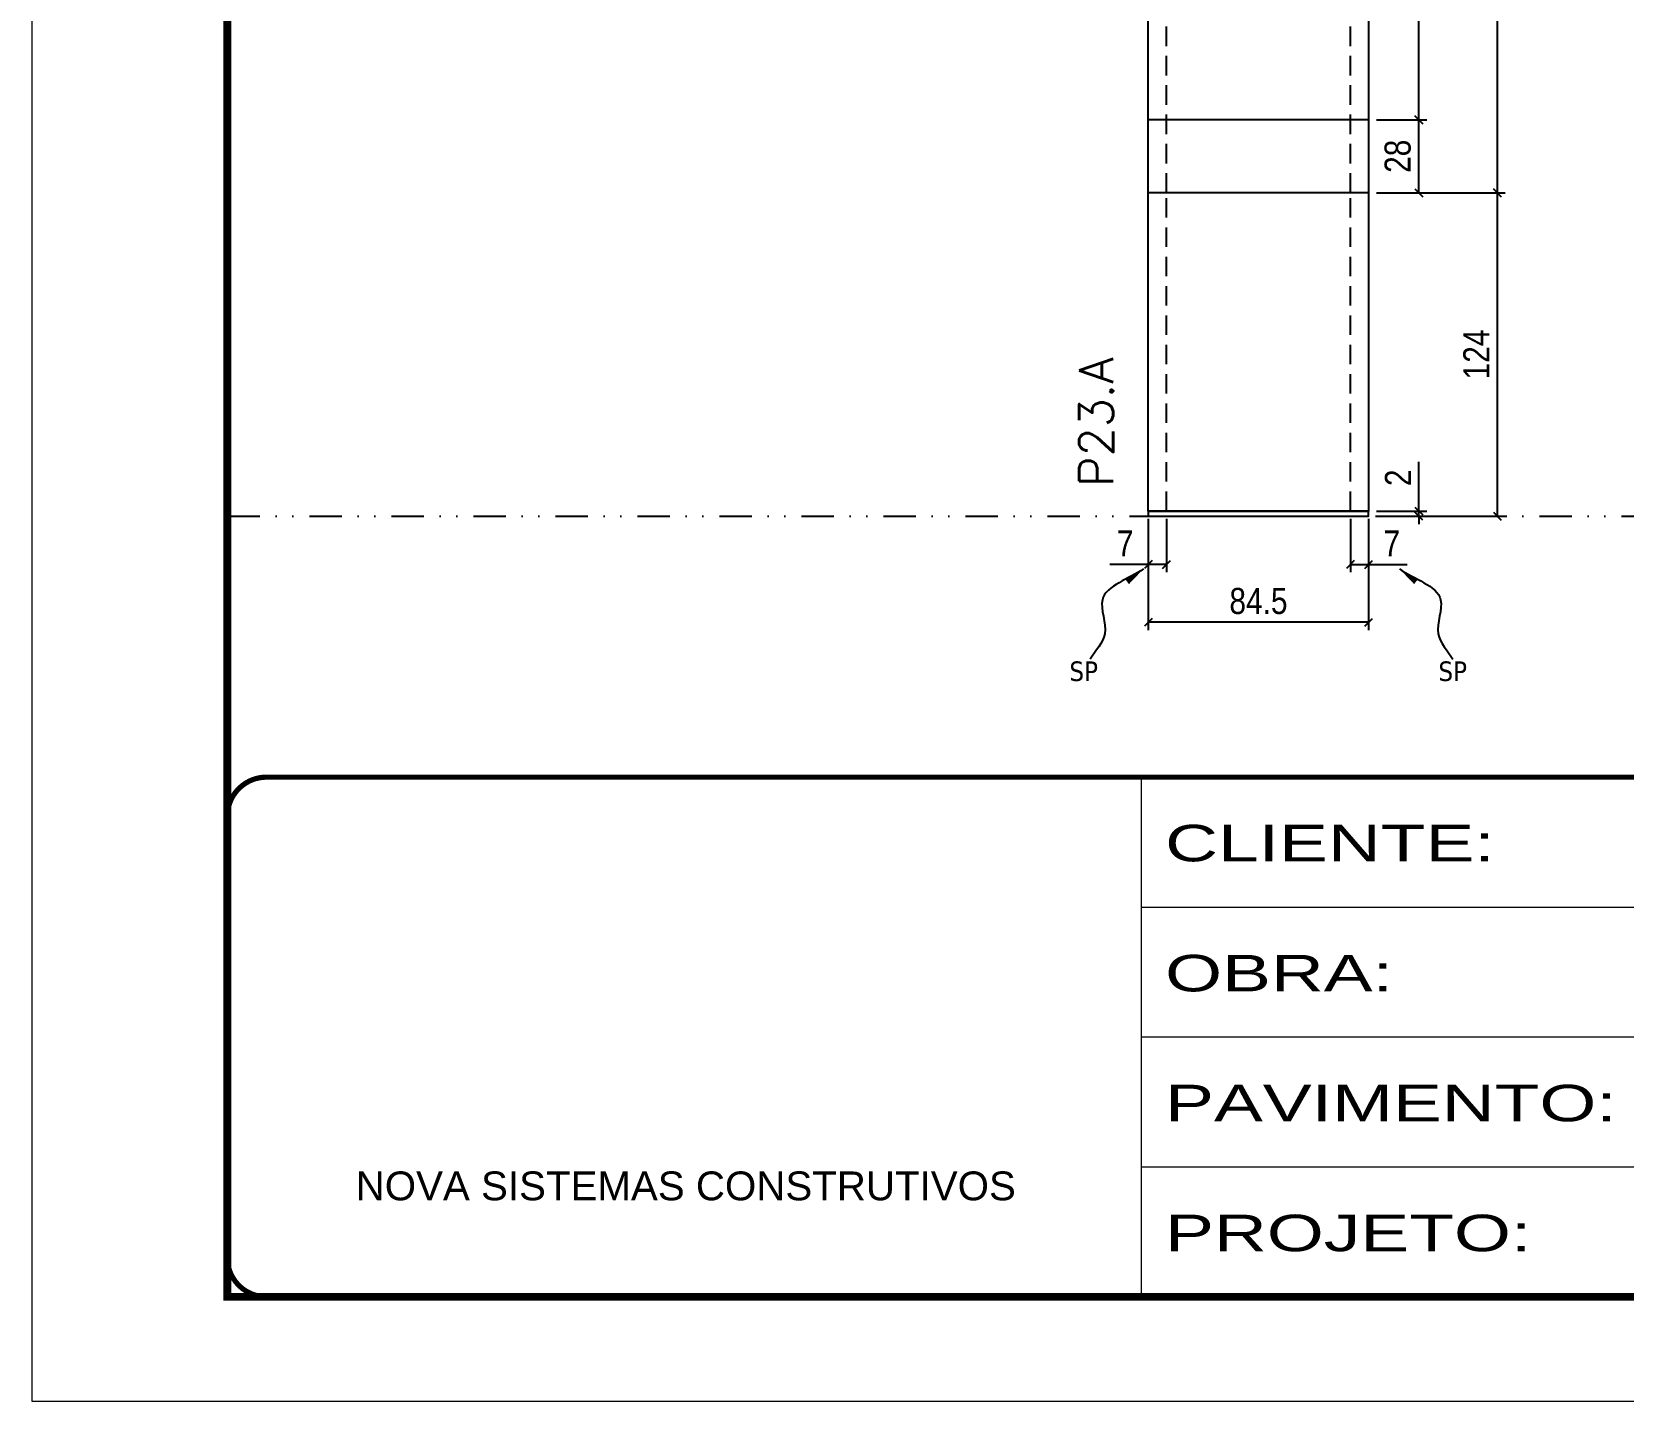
# Model space of a CAD drawing. Extents: x 14400 to 20667, y -21631 to 6985.
# Drawn here: x 19182 to 19792, y 2489 to 3014 of the extents above; entities that cross this region are included whole.
import ezdxf

# ---------------------------------------------------------------- set-up
doc = ezdxf.new("R2010")
doc.units = 0
for name, pattern in [('CONTINUO', [0]), ('DASHED', [0.75, 0.5, -0.25]), ('DIVIDE2', [0.625, 0.25, -0.125, 0, -0.125, 0, -0.125]), ('HIDDEN', [0.375, 0.25, -0.125])]:
    doc.linetypes.add(name, pattern=pattern)
for name, color, linetype in [('COTA', 241, 'Continuous'), ('Nível', 160, 'Continuous'), ('Painéis', 200, 'Continuous'), ('SARR_2.2x7', 40, 'Continuous'), ('texto', 7, 'Continuous')]:
    doc.layers.add(name, color=color, linetype=linetype)
for name, color, linetype, lineweight in [('Folhas', 255, 'Continuous', 9), ('SARRAFO DE PRESSAO', 251, 'DASHED', 9), ('Texto Seção', 7, 'Continuous', 15)]:
    doc.layers.add(name, color=color, linetype=linetype, lineweight=lineweight)
doc.styles.add('ARIAL', font='arial.ttf')
doc.styles.add('COTA TECNICA', font='techl___.ttf', dxfattribs={"height": 10})
doc.styles.add('COTA TECNICA-50', font='techl___.ttf', dxfattribs={"height": 10})
doc.styles.add('REGUA-120', font='ROMANS.shx', dxfattribs={"height": 15})
doc.styles.get("Standard").update_dxf_attribs({"font": 'arial.ttf'})
doc.styles.add('Tecnologia', font='')
doc.styles.get('Tecnologia').set_extended_font_data('Forgotten Futurist')
doc.dimstyles.new('COTA PAINEL-50', dxfattribs={"dimtxt": 10, "dimasz": 3, "dimexe": 3, "dimexo": 3, "dimgap": 3, "dimtad": 1, "dimdec": 1, "dimzin": 12, "dimdsep": 46, "dimtxsty": 'COTA TECNICA-50', "dimblk1": 'OBLIQUE', "dimblk2": 'OBLIQUE', "dimsah": 1, "dimcen": 0.9, "dimclrd": 4, "dimclre": 4, "dimclrt": 240, "dimadec": 1, "dimazin": 3, "dimtfac": 1, "dimtdec": 1, "dimtmove": 0, "dimatfit": 3, "dimfxl": 1, "dimtolj": 1, "dimtzin": 12, "dimarcsym": 0})
doc.dimstyles.new('PAINEL', dxfattribs={"dimtxt": 10, "dimasz": 3, "dimexe": 3, "dimexo": 3, "dimgap": 3, "dimtad": 1, "dimdec": 1, "dimzin": 12, "dimdsep": 46, "dimtxsty": 'COTA TECNICA', "dimblk1": 'OBLIQUE', "dimblk2": 'OBLIQUE', "dimsah": 1, "dimcen": 0.9, "dimclrd": 4, "dimclre": 4, "dimclrt": 240, "dimadec": 1, "dimazin": 3, "dimtfac": 1, "dimtdec": 1, "dimtmove": 0, "dimatfit": 3, "dimfxl": 1, "dimtolj": 1, "dimtzin": 12, "dimarcsym": 0})
doc.dimstyles.get("Standard").update_dxf_attribs({"dimtxt": 0.18, "dimasz": 0.18, "dimexe": 0.18, "dimexo": 0.0625, "dimgap": 0.09, "dimtad": 0, "dimtih": 1, "dimtoh": 1, "dimdec": 4, "dimzin": 0, "dimdsep": 46, "dimtxsty": 'Standard', "dimcen": 0.09, "dimadec": 0, "dimazin": 0, "dimtfac": 1, "dimtdec": 4, "dimtofl": 0, "dimtmove": 0, "dimatfit": 3, "dimfxl": 1, "dimtolj": 1, "dimtzin": 0, "dimarcsym": 0})

# ---------------------------------------------------------------- blocks, each defined once
blk = doc.blocks.new('9999999999')
at = {"color": 30, "linetype": 'CONTINUO'}
for p, q in [((98564.56, 34230.21), (98564.56, 34429.45)), ((98564.56, 34379.64), (99583.98, 34379.64)), ((98564.56, 34329.83), (99487.98, 34329.83)), ((98564.56, 34280.02), (99487.98, 34280.02))]:
    blk.add_line(p, q, dxfattribs=at)
at = {"color": 30, "linetype": 'CONTINUO', "const_width": 2}
blk.add_lwpolyline([(99583.98, 34230.21), (99583.98, 34414.45, 0.414214), (99568.98, 34429.45), (98228.98, 34429.45, 0.414214), (98213.98, 34414.45), (98213.98, 34245.21, 0.414214), (98228.98, 34230.21), (99583.98, 34230.21)], format="xyb", dxfattribs=at)
at = {"layer": 'Folhas'}
blk.add_lwpolyline([(98138.98, 34190.21), (99623.98, 34190.21), (99623.98, 35240.21), (98138.98, 35240.21)], close=True, dxfattribs=at)
at = {"layer": 'Folhas', "color": 30, "const_width": 3}
blk.add_lwpolyline([(98213.98, 34230.21), (99583.98, 34230.21), (99583.98, 35200.21), (98213.98, 35200.21)], close=True, dxfattribs=at)
at = {"color": 7, "linetype": 'Continuous', "ltscale": 5, "style": 'ARIAL'}
blk.add_text('NOVA SISTEMAS CONSTRUTIVOS', height=11.0592, dxfattribs=at).set_placement((98263.19, 34267.21))
at = {"layer": 'Folhas', "color": 7, "style": 'Tecnologia', "width": 1.5}
for s, p in [('CLIENTE:', (98573.65, 34397.17)), ('OBRA:', (98573.65, 34347.31)), ('PAVIMENTO:', (98573.65, 34297.5)), ('PROJETO:', (98573.65, 34247.69))]:
    blk.add_text(s, height=14, dxfattribs=at).set_placement(p)
blk = doc.blocks.new('_Oblique')
at = {"color": 0, "linetype": 'ByBlock', "lineweight": -2}
blk.add_line((-0.5, -0.5), (0.5, 0.5), dxfattribs=at)
blk = doc.blocks.new('*D996')
at = {"layer": 'COTA', "color": 4, "lineweight": -2, "transparency": 16777216}
for p, q in [((19610.19, 2827.29), (19610.19, 2784.61)), ((19694.69, 2827.29), (19694.69, 2784.61)), ((19694.69, 2787.61), (19610.19, 2787.61))]:
    blk.add_line(p, q, dxfattribs=at)
at = {"layer": 'Defpoints', "color": 0, "transparency": 16777216}
for p in [(19610.19, 2830.29), (19694.69, 2830.29), (19610.19, 2787.61)]:
    blk.add_point(p, dxfattribs=at)
at = {"layer": 'COTA', "color": 4, "lineweight": -2, "transparency": 16777216, "xscale": 3, "yscale": 3, "zscale": 3, "rotation": 180}
blk.add_blockref('_Oblique', (19610.19, 2787.61), dxfattribs=at)
at = {"layer": 'COTA', "color": 4, "lineweight": -2, "transparency": 16777216, "xscale": 3, "yscale": 3, "zscale": 3}
blk.add_blockref('_Oblique', (19694.69, 2787.61), dxfattribs=at)
at = {"layer": 'COTA', "color": 240, "transparency": 16777216, "insert": (19652.44, 2795.74), "char_height": 10, "attachment_point": 5, "style": 'COTA TECNICA'}
blk.add_mtext('\\A1;84.5', dxfattribs=at)
blk = doc.blocks.new('*D997')
at = {"layer": 'COTA', "color": 4, "lineweight": -2, "transparency": 16777216}
for p, q in [((19687.69, 2827.29), (19687.69, 2806.78)), ((19694.69, 2825.29), (19694.69, 2806.78)), ((19687.69, 2809.78), (19694.69, 2809.78)), ((19694.69, 2809.78), (19709.42, 2809.78))]:
    blk.add_line(p, q, dxfattribs=at)
at = {"layer": 'Defpoints', "color": 0, "transparency": 16777216}
for p in [(19687.69, 2830.29), (19694.69, 2828.29), (19694.69, 2809.78)]:
    blk.add_point(p, dxfattribs=at)
at = {"layer": 'COTA', "color": 4, "lineweight": -2, "transparency": 16777216, "xscale": 3, "yscale": 3, "zscale": 3, "rotation": 180}
blk.add_blockref('_Oblique', (19687.69, 2809.78), dxfattribs=at)
at = {"layer": 'COTA', "color": 4, "lineweight": -2, "transparency": 16777216, "xscale": 3, "yscale": 3, "zscale": 3}
blk.add_blockref('_Oblique', (19694.69, 2809.78), dxfattribs=at)
at = {"layer": 'COTA', "color": 240, "transparency": 16777216, "insert": (19703.56, 2817.85), "char_height": 10, "attachment_point": 5, "style": 'COTA TECNICA-50'}
blk.add_mtext('\\A1;7', dxfattribs=at)
blk = doc.blocks.new('*D998')
at = {"layer": 'COTA', "color": 4, "lineweight": -2, "transparency": 16777216}
for p, q in [((19617.19, 2827.29), (19617.19, 2806.78)), ((19610.19, 2825.29), (19610.19, 2806.78)), ((19610.19, 2809.78), (19595.46, 2809.78)), ((19617.19, 2809.78), (19610.19, 2809.78))]:
    blk.add_line(p, q, dxfattribs=at)
at = {"layer": 'Defpoints', "color": 0, "transparency": 16777216}
for p in [(19610.19, 2828.29), (19617.19, 2830.29), (19610.19, 2809.78)]:
    blk.add_point(p, dxfattribs=at)
at = {"layer": 'COTA', "color": 4, "lineweight": -2, "transparency": 16777216, "xscale": 3, "yscale": 3, "zscale": 3, "rotation": 180}
blk.add_blockref('_Oblique', (19610.19, 2809.78), dxfattribs=at)
at = {"layer": 'COTA', "color": 4, "lineweight": -2, "transparency": 16777216, "xscale": 3, "yscale": 3, "zscale": 3}
blk.add_blockref('_Oblique', (19617.19, 2809.78), dxfattribs=at)
at = {"layer": 'COTA', "color": 240, "transparency": 16777216, "insert": (19601.33, 2817.85), "char_height": 10, "attachment_point": 5, "style": 'COTA TECNICA-50'}
blk.add_mtext('\\A1;7', dxfattribs=at)
blk = doc.blocks.new('*D999')
at = {"layer": 'COTA', "color": 4, "linetype": 'ByBlock', "lineweight": -2, "transparency": 16777216}
for p, q in [((19697.69, 2952.29), (19747.06, 2952.29)), ((19744.06, 2828.29), (19744.06, 2952.29)), ((19697.69, 2828.29), (19747.06, 2828.29))]:
    blk.add_line(p, q, dxfattribs=at)
at = {"layer": 'Defpoints', "color": 0, "linetype": 'ByBlock', "transparency": 16777216}
for p in [(19694.69, 2952.29), (19744.06, 2952.29), (19694.69, 2828.29)]:
    blk.add_point(p, dxfattribs=at)
at = {"layer": 'COTA', "color": 4, "linetype": 'ByBlock', "lineweight": -2, "transparency": 16777216, "xscale": 3, "yscale": 3, "zscale": 3}
for p, rotation in [((19744.06, 2952.29), 90), ((19744.06, 2828.29), 270)]:
    blk.add_blockref('_Oblique', p, dxfattribs=dict(at, rotation=rotation))
at = {"layer": 'COTA', "color": 240, "linetype": 'ByBlock', "transparency": 16777216, "insert": (19735.99, 2890.29), "char_height": 10, "attachment_point": 5, "rotation": 90, "style": 'COTA TECNICA'}
blk.add_mtext('\\A1;124', dxfattribs=at)
blk = doc.blocks.new('*D1000')
at = {"layer": 'COTA', "color": 4, "lineweight": -2, "transparency": 16777216}
for p, q in [((19713.95, 2830.29), (19713.95, 2849.09)), ((19697.69, 2830.29), (19716.95, 2830.29)), ((19697.69, 2828.29), (19716.95, 2828.29)), ((19713.95, 2828.29), (19713.95, 2830.29)), ((19713.95, 2828.29), (19713.95, 2825.29))]:
    blk.add_line(p, q, dxfattribs=at)
at = {"layer": 'Defpoints', "color": 0, "transparency": 16777216}
for p in [(19694.69, 2830.29), (19694.69, 2828.29), (19713.95, 2828.29)]:
    blk.add_point(p, dxfattribs=at)
at = {"layer": 'COTA', "color": 4, "lineweight": -2, "transparency": 16777216, "xscale": 3, "yscale": 3, "zscale": 3}
for p, rotation in [((19713.95, 2830.29), 270), ((19713.95, 2828.29), 90)]:
    blk.add_blockref('_Oblique', p, dxfattribs=dict(at, rotation=rotation))
at = {"layer": 'COTA', "color": 240, "transparency": 16777216, "insert": (19705.95, 2843.03), "char_height": 10, "attachment_point": 5, "rotation": 90, "style": 'COTA TECNICA-50'}
blk.add_mtext('\\A1;2', dxfattribs=at)
blk = doc.blocks.new('*D1001')
at = {"layer": 'COTA', "color": 4, "linetype": 'ByBlock', "lineweight": -2, "transparency": 16777216}
for p, q in [((19697.69, 2952.29), (19747.06, 2952.29)), ((19744.06, 2828.29), (19744.06, 2952.29)), ((19697.69, 2828.29), (19747.06, 2828.29))]:
    blk.add_line(p, q, dxfattribs=at)
at = {"layer": 'Defpoints', "color": 0, "linetype": 'ByBlock', "transparency": 16777216}
for p in [(19694.69, 2952.29), (19744.06, 2952.29), (19694.69, 2828.29)]:
    blk.add_point(p, dxfattribs=at)
at = {"layer": 'COTA', "color": 4, "linetype": 'ByBlock', "lineweight": -2, "transparency": 16777216, "xscale": 3, "yscale": 3, "zscale": 3}
for p, rotation in [((19744.06, 2952.29), 90), ((19744.06, 2828.29), 270)]:
    blk.add_blockref('_Oblique', p, dxfattribs=dict(at, rotation=rotation))
at = {"layer": 'COTA', "color": 240, "linetype": 'ByBlock', "transparency": 16777216, "insert": (19735.99, 2890.29), "char_height": 10, "attachment_point": 5, "rotation": 90, "style": 'COTA TECNICA'}
blk.add_mtext('\\A1;124', dxfattribs=at)
blk = doc.blocks.new('*D1015')
at = {"layer": 'COTA', "color": 4, "lineweight": -2, "transparency": 16777216}
for p, q in [((19668.69, 3128.29), (19747.06, 3128.29)), ((19744.06, 2952.29), (19744.06, 3128.29)), ((19697.69, 2952.29), (19747.06, 2952.29))]:
    blk.add_line(p, q, dxfattribs=at)
at = {"layer": 'Defpoints', "color": 0, "transparency": 16777216}
for p in [(19665.69, 3128.29), (19744.06, 3128.29), (19694.69, 2952.29)]:
    blk.add_point(p, dxfattribs=at)
at = {"layer": 'COTA', "color": 4, "lineweight": -2, "transparency": 16777216, "xscale": 3, "yscale": 3, "zscale": 3}
for p, rotation in [((19744.06, 3128.29), 90), ((19744.06, 2952.29), 270)]:
    blk.add_blockref('_Oblique', p, dxfattribs=dict(at, rotation=rotation))
at = {"layer": 'COTA', "color": 240, "transparency": 16777216, "insert": (19735.96, 3040.29), "char_height": 10, "attachment_point": 5, "rotation": 90, "style": 'COTA TECNICA'}
blk.add_mtext('\\A1;176', dxfattribs=at)
blk = doc.blocks.new('*D1016')
at = {"layer": 'COTA', "color": 4, "lineweight": -2, "transparency": 16777216}
for p, q in [((19697.69, 2980.29), (19716.95, 2980.29)), ((19713.95, 2952.29), (19713.95, 2980.29)), ((19697.69, 2952.29), (19716.95, 2952.29))]:
    blk.add_line(p, q, dxfattribs=at)
at = {"layer": 'Defpoints', "color": 0, "transparency": 16777216}
for p in [(19694.69, 2980.29), (19713.95, 2980.29), (19694.69, 2952.29)]:
    blk.add_point(p, dxfattribs=at)
at = {"layer": 'COTA', "color": 4, "lineweight": -2, "transparency": 16777216, "xscale": 3, "yscale": 3, "zscale": 3}
for p, rotation in [((19713.95, 2980.29), 90), ((19713.95, 2952.29), 270)]:
    blk.add_blockref('_Oblique', p, dxfattribs=dict(at, rotation=rotation))
at = {"layer": 'COTA', "color": 240, "transparency": 16777216, "insert": (19705.86, 2966.29), "char_height": 10, "attachment_point": 5, "rotation": 90, "style": 'COTA TECNICA'}
blk.add_mtext('\\A1;28', dxfattribs=at)
blk = doc.blocks.new('*D1017')
at = {"layer": 'COTA', "color": 4, "lineweight": -2, "transparency": 16777216}
for p, q in [((19668.69, 3128.29), (19716.95, 3128.29)), ((19713.95, 2980.29), (19713.95, 3128.29)), ((19697.69, 2980.29), (19716.95, 2980.29))]:
    blk.add_line(p, q, dxfattribs=at)
at = {"layer": 'Defpoints', "color": 0, "transparency": 16777216}
for p in [(19665.69, 3128.29), (19713.95, 3128.29), (19694.69, 2980.29)]:
    blk.add_point(p, dxfattribs=at)
at = {"layer": 'COTA', "color": 4, "lineweight": -2, "transparency": 16777216, "xscale": 3, "yscale": 3, "zscale": 3}
for p, rotation in [((19713.95, 3128.29), 90), ((19713.95, 2980.29), 270)]:
    blk.add_blockref('_Oblique', p, dxfattribs=dict(at, rotation=rotation))
at = {"layer": 'COTA', "color": 240, "transparency": 16777216, "insert": (19705.86, 3054.29), "char_height": 10, "attachment_point": 5, "rotation": 90, "style": 'COTA TECNICA'}
blk.add_mtext('\\A1;148', dxfattribs=at)

msp = doc.modelspace()

# ---------------------------------------------------------------- linework, layer by layer
at = {"layer": 'Nível', "color": 4, "linetype": 'DIVIDE2', "ltscale": 50}
msp.add_line((19256.97, 2828.29), (20626.97, 2828.29), dxfattribs=at)
at = {"layer": 'Painéis'}
for p, q in [((19610.19, 2830.29), (19610.19, 3128.29)), ((19694.69, 3077.29), (19694.69, 2830.29)), ((19694.69, 2980.29), (19610.19, 2980.29)), ((19694.69, 2952.29), (19610.19, 2952.29)), ((19610.19, 2830.29), (19694.69, 2830.29))]:
    msp.add_line(p, q, dxfattribs=at)
msp.add_lwpolyline([(19694.69, 2830.29), (19610.19, 2830.29), (19610.19, 2828.29), (19694.69, 2828.29)], close=True, dxfattribs=at)
at = {"layer": 'SARR_2.2x7', "linetype": 'HIDDEN', "ltscale": 30}
for p, q in [((19617.19, 2952.29), (19617.19, 3128.29)), ((19687.69, 2952.29), (19687.69, 3077.29)), ((19617.19, 2830.29), (19617.19, 2952.29)), ((19687.69, 2830.29), (19687.69, 2952.29))]:
    msp.add_line(p, q, dxfattribs=at)

# ---------------------------------------------------------------- block references
at = {"layer": 'SARRAFO DE PRESSAO', "color": 6, "linetype": 'ByBlock'}
msp.add_blockref('9999999999', (-78957.01, -31701.2), dxfattribs=at)

# ---------------------------------------------------------------- texts
at = {"layer": 'texto', "color": 0, "char_height": 7.5, "attachment_point": 5}
for insert in [(19585.41, 2768.79), (19726.94, 2768.79)]:
    msp.add_mtext('{\\fTahoma|b0|i0|c0|p34;\\C4;SP}', dxfattribs=dict(at, insert=insert))
at = {"layer": 'Texto Seção', "insert": (19596.72, 2839.54), "char_height": 13, "width": 285.3299, "attachment_point": 7, "rotation": 90, "style": 'REGUA-120'}
msp.add_mtext('P23.A', dxfattribs=at)

# ---------------------------------------------------------------- dimensions: what is measured, and where the dimension line sits
at = {"layer": 'COTA'}
for base, p1, p2, angle, dimstyle, picture, middle in [((19744.06, 3128.29), (19694.69, 2952.29), (19665.69, 3128.29), 90, 'PAINEL', '*D1015', (19735.96, 3040.29)), ((19713.95, 2980.29), (19694.69, 2952.29), (19694.69, 2980.29), 90, 'PAINEL', '*D1016', (19705.86, 2966.29)), ((19610.19, 2809.78), (19617.19, 2830.29), (19610.19, 2828.29), 180, 'COTA PAINEL-50', '*D998', (19601.33, 2817.85))]:
    dim = msp.add_linear_dim(base=base, p1=p1, p2=p2, angle=angle, dimstyle=dimstyle, dxfattribs=at)
    dim.commit()
    dim.dimension.update_dxf_attribs({"geometry": picture, "text_midpoint": middle})
for base, p1, p2, angle, override, picture, middle in [((19713.95, 3128.29), (19694.69, 2980.29), (19665.69, 3128.29), 90, {"dimtmove": 1}, '*D1017', (19705.86, 3054.29)), ((19610.19, 2787.61), (19694.69, 2830.29), (19610.19, 2830.29), 180, {"dimarcsym": 2}, '*D996', (19652.44, 2795.74))]:
    dim = msp.add_linear_dim(base=base, p1=p1, p2=p2, angle=angle, dimstyle='PAINEL', override=override, dxfattribs=at)
    dim.commit()
    dim.dimension.update_dxf_attribs({"geometry": picture, "text_midpoint": middle})
at = {"layer": 'COTA', "linetype": 'ByBlock'}
for picture in ['*D999', '*D1001']:
    dim = msp.add_aligned_dim(p1=(19694.69, 2828.29), p2=(19694.69, 2952.29), distance=-49.37, dimstyle='PAINEL', dxfattribs=at)
    dim.commit()
    dim.dimension.update_dxf_attribs({"geometry": picture, "text_midpoint": (19735.99, 2890.29)})
at = {"layer": 'COTA'}
dim = msp.add_linear_dim(base=(19713.95, 2828.29), p1=(19694.69, 2830.29), p2=(19694.69, 2828.29), angle=90, dimstyle='COTA PAINEL-50', dxfattribs=at)
dim.commit()
dim.dimension.update_dxf_attribs({"geometry": '*D1000', "text_midpoint": (19713.95, 2843.03), "dimtype": 160})
dim = msp.add_linear_dim(base=(19694.69, 2809.78), p1=(19687.69, 2830.29), p2=(19694.69, 2828.29), dimstyle='COTA PAINEL-50', dxfattribs=at)
dim.commit()
dim.dimension.update_dxf_attribs({"geometry": '*D997', "text_midpoint": (19703.56, 2817.85)})

# ---------------------------------------------------------------- leaders
at = {"layer": 'COTA', "path_type": 1}
for points in [[(19608.36, 2808.1), (19592.58, 2796.27), (19593.5, 2783.26), (19587.95, 2773.48)], [(19706.52, 2808.1), (19722.31, 2796.27), (19721.38, 2783.26), (19726.93, 2773.48)]]:
    msp.add_leader(points, dimstyle='Standard', override={"dimasz": 8}, dxfattribs=at)

doc.saveas('drawing.dxf')
